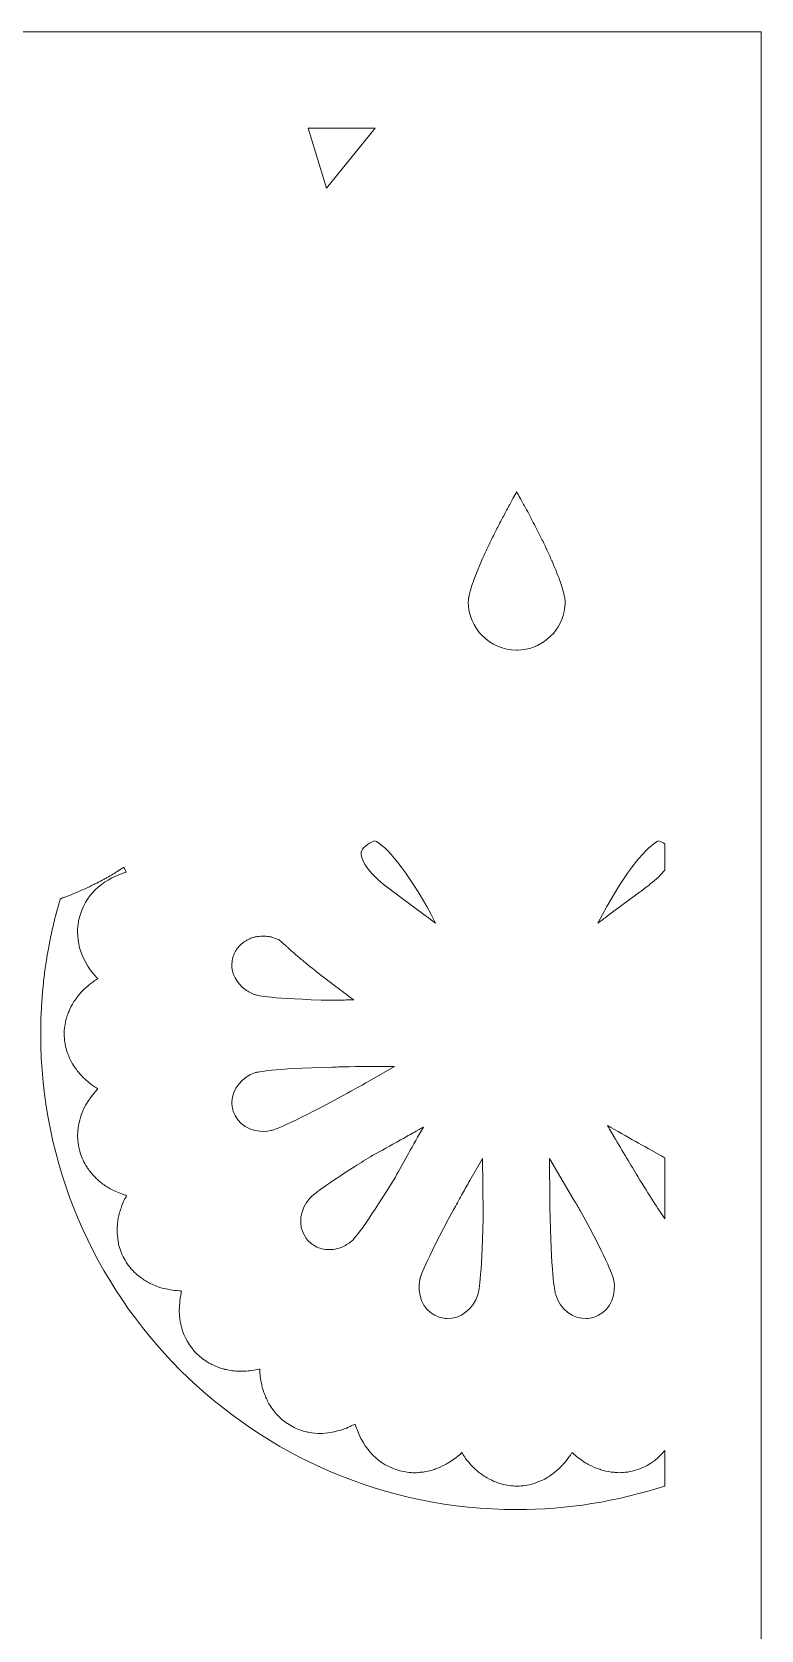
# Model space of a CAD drawing. Header units: millimetres. Extents: x 31 to 886, y -1164 to 562.
# Drawn here: x 818.2 to 886.3, y -752.2 to -602.9 of the extents above; entities that cross this region are included whole.
import ezdxf

# ---------------------------------------------------------------- set-up
doc = ezdxf.new("R2010")
doc.units = ezdxf.units.MM
doc.header["$MEASUREMENT"] = 0
doc.layers.add('Layer 1', color=7, linetype='Continuous')

msp = doc.modelspace()

# ---------------------------------------------------------------- linework, layer by layer
at = {"layer": 'Layer 1', "lineweight": 0}
for points in [[(501, -602.86), (501, -1164.08), (659.69, -1164.08), (886.3, -1164.08), (886.3, -1010.46), (886.3, -602.86), (501, -602.86)], [(850.25, -611.86), (845.71, -617.45), (843.99, -611.86), (850.25, -611.86)]]:
    msp.add_lwpolyline(points, dxfattribs=at)
for points, knots in [([(858.99, -655.76), (858.99, -655.76), (859, -655.74), (859, -655.74), (859.02, -655.6), (859.06, -655.42), (859.11, -655.22), (859.11, -655.22), (859.14, -655.11), (859.14, -655.11), (859.2, -654.88), (859.28, -654.64), (859.36, -654.4), (859.36, -654.4), (859.41, -654.26), (859.41, -654.26), (859.5, -653.98), (859.61, -653.7), (859.71, -653.43), (859.71, -653.43), (859.78, -653.28), (859.78, -653.28), (859.9, -652.96), (860.04, -652.64), (860.16, -652.35), (860.16, -652.35), (860.2, -652.26), (860.2, -652.26), (860.35, -651.91), (860.51, -651.56), (860.69, -651.19), (860.69, -651.19), (860.72, -651.13), (860.72, -651.13), (860.88, -650.78), (861.06, -650.42), (861.23, -650.07), (861.23, -650.07), (861.3, -649.92), (861.3, -649.92), (861.48, -649.57), (861.66, -649.22), (861.84, -648.87), (861.84, -648.87), (861.92, -648.71), (861.92, -648.71), (862.1, -648.36), (862.29, -648.01), (862.47, -647.67), (862.47, -647.67), (862.54, -647.54), (862.54, -647.54), (862.74, -647.18), (862.93, -646.83), (863.1, -646.51), (863.1, -646.51), (863.13, -646.45), (863.13, -646.45), (863.25, -646.25), (863.37, -646.04), (863.48, -645.83), (863.59, -646.02), (863.69, -646.21), (863.8, -646.4), (863.8, -646.4), (863.86, -646.51), (863.86, -646.51), (864.04, -646.84), (864.22, -647.17), (864.4, -647.5), (864.4, -647.5), (864.51, -647.69), (864.51, -647.69), (864.68, -648.02), (864.86, -648.35), (865.03, -648.69), (865.03, -648.69), (865.14, -648.89), (865.14, -648.89), (865.31, -649.23), (865.49, -649.57), (865.65, -649.9), (865.65, -649.9), (865.74, -650.08), (865.74, -650.08), (865.92, -650.43), (866.09, -650.78), (866.24, -651.12), (866.24, -651.12), (866.29, -651.22), (866.29, -651.22), (866.29, -651.22), (866.3, -651.23), (866.3, -651.23), (866.46, -651.57), (866.61, -651.91), (866.77, -652.28), (866.77, -652.28), (866.79, -652.31), (866.79, -652.31), (866.93, -652.64), (867.06, -652.96), (867.19, -653.29), (867.19, -653.29), (867.24, -653.41), (867.24, -653.41), (867.36, -653.7), (867.46, -653.98), (867.56, -654.27), (867.56, -654.27), (867.6, -654.39), (867.6, -654.39), (867.69, -654.64), (867.76, -654.88), (867.82, -655.09), (867.82, -655.09), (867.85, -655.21), (867.85, -655.21), (867.91, -655.43), (867.95, -655.61), (867.97, -655.73), (867.97, -655.73), (867.98, -655.81), (867.98, -655.81), (868.01, -656), (868.01, -656.08), (868.01, -656.09), (868.01, -656.39), (867.98, -656.69), (867.92, -656.99), (867.49, -659.07), (865.65, -660.59), (863.55, -660.61), (863.51, -660.61), (863.48, -660.61), (863.45, -660.61), (860.97, -660.59), (858.96, -658.57), (858.96, -656.09), (858.96, -656.07), (858.96, -656), (858.99, -655.76)], [0, 0, 0, 0, 1, 1, 1, 2, 2, 2, 3, 3, 3, 4, 4, 4, 5, 5, 5, 6, 6, 6, 7, 7, 7, 8, 8, 8, 9, 9, 9, 10, 10, 10, 11, 11, 11, 12, 12, 12, 13, 13, 13, 14, 14, 14, 15, 15, 15, 16, 16, 16, 17, 17, 17, 18, 18, 18, 19, 19, 19, 20, 20, 20, 21, 21, 21, 22, 22, 22, 23, 23, 23, 24, 24, 24, 25, 25, 25, 26, 26, 26, 27, 27, 27, 28, 28, 28, 29, 29, 29, 30, 30, 30, 31, 31, 31, 32, 32, 32, 33, 33, 33, 34, 34, 34, 35, 35, 35, 36, 36, 36, 37, 37, 37, 38, 38, 38, 39, 39, 39, 40, 40, 40, 41, 41, 41, 42, 42, 42, 43, 43, 43, 44, 44, 44, 45, 45, 45, 46, 46, 46, 47, 47, 47, 47]), ([(855.9, -686.11), (855.56, -685.86), (855.24, -685.63), (854.94, -685.41), (854.94, -685.41), (852.39, -683.52), (852.39, -683.52), (852.39, -683.52), (851.02, -682.48), (851.02, -682.48), (849.34, -681.13), (848.86, -680.03), (848.96, -679.49), (849.03, -679.1), (849.51, -678.7), (850.24, -678.43), (850.28, -678.45), (850.32, -678.47), (850.38, -678.5), (851.59, -679.2), (853.68, -681.81), (855.9, -686.11)], [0, 0, 0, 0, 1, 1, 1, 2, 2, 2, 3, 3, 3, 4, 4, 4, 5, 5, 5, 6, 6, 6, 7, 7, 7, 7]), ([(876.59, -678.5), (876.64, -678.47), (876.69, -678.45), (876.72, -678.43), (876.72, -678.43), (876.73, -678.44), (876.73, -678.44), (876.95, -678.52), (877.13, -678.6), (877.3, -678.7), (877.3, -678.7), (877.3, -681.16), (877.3, -681.16), (876.96, -681.59), (876.51, -682.03), (875.96, -682.46), (875.8, -682.59), (875.63, -682.72), (875.46, -682.85), (875.46, -682.85), (875.07, -683.15), (875.07, -683.15), (874.91, -683.27), (874.74, -683.4), (874.58, -683.52), (874.58, -683.52), (871.97, -685.45), (871.97, -685.45), (871.67, -685.67), (871.37, -685.89), (871.07, -686.11), (873.28, -681.81), (875.38, -679.2), (876.59, -678.5)], [0, 0, 0, 0, 1, 1, 1, 2, 2, 2, 3, 3, 3, 4, 4, 4, 5, 5, 5, 6, 6, 6, 7, 7, 7, 8, 8, 8, 9, 9, 9, 10, 10, 10, 11, 11, 11, 11]), ([(819.06, -694.66), (819.06, -694.57), (819.07, -694.49), (819.07, -694.38), (819.08, -694.28), (819.09, -694.19), (819.09, -694.09), (819.09, -694.09), (819.1, -693.83), (819.1, -693.83), (819.12, -693.52), (819.14, -693.2), (819.16, -692.89), (819.17, -692.79), (819.18, -692.68), (819.2, -692.56), (819.2, -692.56), (819.25, -691.98), (819.25, -691.98), (819.28, -691.7), (819.31, -691.41), (819.34, -691.12), (819.36, -691.01), (819.37, -690.89), (819.39, -690.75), (819.39, -690.75), (819.48, -690.15), (819.48, -690.15), (819.51, -689.89), (819.55, -689.63), (819.59, -689.37), (819.61, -689.24), (819.63, -689.1), (819.66, -688.95), (819.66, -688.95), (819.77, -688.37), (819.77, -688.37), (819.77, -688.37), (819.77, -688.37), (819.77, -688.37), (819.77, -688.36), (819.77, -688.35), (819.77, -688.34), (819.78, -688.33), (819.78, -688.32), (819.78, -688.31), (819.82, -688.08), (819.86, -687.85), (819.91, -687.62), (819.93, -687.49), (819.96, -687.36), (820, -687.22), (820, -687.22), (820.13, -686.6), (820.13, -686.6), (820.19, -686.36), (820.24, -686.12), (820.3, -685.88), (820.33, -685.76), (820.36, -685.64), (820.4, -685.48), (820.4, -685.48), (820.56, -684.89), (820.56, -684.89), (820.62, -684.65), (820.69, -684.4), (820.76, -684.16), (820.79, -684.06), (820.82, -683.96), (820.85, -683.85), (820.92, -683.82), (820.99, -683.8), (821.06, -683.77), (821.06, -683.77), (821.12, -683.75), (821.12, -683.75), (821.12, -683.75), (821.13, -683.75), (821.13, -683.75), (821.79, -683.5), (822.44, -683.23), (823.07, -682.95), (823.07, -682.95), (823.16, -682.91), (823.16, -682.91), (823.43, -682.78), (823.71, -682.65), (823.99, -682.51), (824.06, -682.48), (824.13, -682.44), (824.17, -682.42), (824.17, -682.42), (824.27, -682.37), (824.27, -682.37), (824.49, -682.26), (824.71, -682.14), (824.92, -682.03), (825.02, -681.97), (825.11, -681.92), (825.19, -681.87), (825.19, -681.87), (825.36, -681.78), (825.36, -681.78), (825.54, -681.68), (825.71, -681.57), (825.89, -681.47), (825.99, -681.4), (826.09, -681.34), (826.18, -681.28), (826.18, -681.28), (826.27, -681.22), (826.27, -681.22), (826.44, -681.11), (826.61, -681), (826.78, -680.89), (826.84, -681.03), (826.91, -681.14), (826.95, -681.21), (826.95, -681.21), (827.02, -681.35), (827.02, -681.35), (826.95, -681.38), (826.87, -681.4), (826.8, -681.42), (824.64, -682.14), (823.16, -683.6), (822.65, -685.55), (822.14, -687.45), (822.68, -689.43), (824.17, -691.12), (824.23, -691.19), (824.29, -691.25), (824.35, -691.32), (824.35, -691.32), (824.24, -691.39), (824.24, -691.39), (824.11, -691.47), (823.95, -691.57), (823.79, -691.69), (823.56, -691.86), (823.37, -692.03), (823.26, -692.14), (823.26, -692.14), (823.23, -692.17), (823.23, -692.17), (823.22, -692.18), (823.21, -692.19), (823.2, -692.19), (823.09, -692.29), (822.94, -692.42), (822.79, -692.58), (822.58, -692.81), (822.43, -693.02), (822.34, -693.16), (822.34, -693.16), (822.3, -693.21), (822.3, -693.21), (822.17, -693.38), (822.06, -693.54), (821.98, -693.68), (821.78, -694.02), (821.67, -694.34), (821.62, -694.45), (821.62, -694.45), (821.61, -694.48), (821.61, -694.48), (821.53, -694.66), (821.46, -694.84), (821.42, -695.01), (821.28, -695.49), (821.21, -695.99), (821.22, -696.49), (821.22, -696.98), (821.29, -697.48), (821.43, -697.97), (821.48, -698.15), (821.55, -698.33), (821.64, -698.52), (821.7, -698.69), (821.81, -698.97), (822, -699.28), (822.11, -699.48), (822.23, -699.63), (822.32, -699.75), (822.32, -699.75), (822.36, -699.8), (822.36, -699.8), (822.45, -699.93), (822.6, -700.15), (822.82, -700.37), (822.97, -700.54), (823.13, -700.68), (823.21, -700.74), (823.21, -700.74), (823.3, -700.83), (823.3, -700.83), (823.45, -700.96), (823.61, -701.1), (823.82, -701.26), (823.94, -701.35), (824.09, -701.44), (824.23, -701.52), (824.23, -701.52), (824.36, -701.61), (824.36, -701.61), (824.31, -701.66), (824.25, -701.72), (824.2, -701.78), (822.68, -703.48), (822.14, -705.49), (822.67, -707.42), (822.79, -707.88), (822.98, -708.31), (823.24, -708.76), (823.31, -708.88), (823.4, -709), (823.45, -709.08), (823.45, -709.08), (823.48, -709.12), (823.48, -709.12), (823.67, -709.39), (823.89, -709.65), (824.14, -709.9), (824.24, -710), (824.33, -710.09), (824.43, -710.17), (824.69, -710.4), (824.98, -710.61), (825.27, -710.79), (825.33, -710.83), (825.4, -710.87), (825.5, -710.93), (825.85, -711.13), (826.23, -711.3), (826.65, -711.44), (826.76, -711.48), (826.87, -711.52), (826.98, -711.55), (826.98, -711.55), (827.03, -711.56), (827.03, -711.56), (827.04, -711.57), (827.04, -711.57), (827.05, -711.57), (827.05, -711.57), (826.99, -711.68), (826.99, -711.68), (826.91, -711.81), (826.82, -711.99), (826.73, -712.19), (826.63, -712.41), (826.57, -712.61), (826.53, -712.75), (826.53, -712.75), (826.48, -712.89), (826.48, -712.89), (826.42, -713.06), (826.36, -713.24), (826.31, -713.45), (826.25, -713.76), (826.22, -714.02), (826.21, -714.15), (826.21, -714.15), (826.21, -714.19), (826.21, -714.19), (826.21, -714.2), (826.21, -714.2), (826.21, -714.21), (826.18, -714.38), (826.16, -714.58), (826.16, -714.82), (826.16, -715.2), (826.21, -715.51), (826.23, -715.63), (826.23, -715.63), (826.24, -715.67), (826.24, -715.67), (826.26, -715.88), (826.29, -716.06), (826.33, -716.23), (826.46, -716.72), (826.65, -717.19), (826.9, -717.62), (827.16, -718.08), (827.5, -718.49), (827.91, -718.87), (828.07, -719.02), (828.23, -719.14), (828.33, -719.2), (828.33, -719.2), (828.34, -719.21), (828.34, -719.21), (828.64, -719.43), (828.9, -719.6), (829.19, -719.75), (829.34, -719.83), (829.49, -719.9), (829.72, -719.99), (830.02, -720.11), (830.31, -720.2), (830.6, -720.27), (830.78, -720.31), (830.96, -720.35), (831.14, -720.38), (831.4, -720.42), (831.67, -720.45), (831.98, -720.47), (832.04, -720.48), (832.11, -720.48), (832.18, -720.49), (832.16, -720.56), (832.14, -720.63), (832.13, -720.71), (831.67, -722.94), (832.2, -724.95), (833.62, -726.37), (833.95, -726.69), (834.32, -726.97), (834.76, -727.22), (834.86, -727.28), (834.97, -727.33), (835.11, -727.4), (835.43, -727.55), (835.76, -727.68), (836.05, -727.75), (836.05, -727.75), (836.13, -727.78), (836.13, -727.78), (836.23, -727.81), (836.34, -727.83), (836.46, -727.86), (836.9, -727.95), (837.33, -727.99), (837.76, -727.99), (837.8, -727.99), (837.83, -727.99), (837.85, -727.99), (838.33, -727.98), (838.81, -727.93), (839.29, -727.83), (839.35, -727.81), (839.42, -727.8), (839.49, -727.78), (839.49, -727.78), (839.49, -727.93), (839.49, -727.93), (839.49, -728.07), (839.5, -728.26), (839.52, -728.45), (839.56, -728.74), (839.61, -728.98), (839.64, -729.12), (839.64, -729.12), (839.67, -729.22), (839.67, -729.22), (839.69, -729.37), (839.73, -729.56), (839.79, -729.75), (839.89, -730.07), (840.01, -730.32), (840.06, -730.43), (840.06, -730.43), (840.1, -730.52), (840.1, -730.52), (840.18, -730.71), (840.25, -730.87), (840.34, -731.02), (840.53, -731.34), (840.74, -731.6), (840.83, -731.71), (840.83, -731.71), (840.84, -731.73), (840.84, -731.73), (840.96, -731.89), (841.08, -732.03), (841.2, -732.16), (841.55, -732.52), (841.95, -732.83), (842.38, -733.07), (842.8, -733.32), (843.26, -733.5), (843.74, -733.62), (843.87, -733.66), (844.01, -733.68), (844.14, -733.7), (844.4, -733.75), (844.8, -733.83), (845.31, -733.79), (845.66, -733.78), (846.01, -733.74), (846.39, -733.66), (846.5, -733.64), (846.6, -733.61), (846.74, -733.57), (847.02, -733.5), (847.29, -733.41), (847.56, -733.3), (847.56, -733.3), (847.56, -733.3), (847.56, -733.3), (847.57, -733.3), (847.58, -733.29), (847.6, -733.29), (847.71, -733.25), (847.81, -733.2), (847.92, -733.16), (848.07, -733.08), (848.23, -733), (848.39, -732.92), (848.41, -732.99), (848.43, -733.07), (848.46, -733.14), (849.17, -735.3), (850.63, -736.77), (852.57, -737.28), (853.02, -737.41), (853.49, -737.47), (853.97, -737.47), (854.09, -737.47), (854.19, -737.46), (854.27, -737.45), (854.34, -737.45), (854.41, -737.44), (854.5, -737.43), (854.83, -737.4), (855.14, -737.34), (855.46, -737.26), (855.61, -737.21), (855.76, -737.17), (855.91, -737.11), (856.2, -737.01), (856.49, -736.88), (856.76, -736.73), (856.76, -736.73), (856.83, -736.7), (856.83, -736.7), (856.93, -736.64), (857.04, -736.58), (857.14, -736.52), (857.54, -736.27), (857.89, -736.01), (858.22, -735.72), (858.26, -735.68), (858.31, -735.63), (858.36, -735.59), (858.36, -735.59), (858.41, -735.67), (858.41, -735.67), (858.5, -735.82), (858.6, -735.98), (858.71, -736.14), (858.87, -736.35), (859.02, -736.51), (859.1, -736.6), (859.1, -736.6), (859.21, -736.72), (859.21, -736.72), (859.32, -736.85), (859.45, -736.99), (859.6, -737.13), (859.81, -737.33), (860, -737.47), (860.12, -737.55), (860.12, -737.55), (860.23, -737.63), (860.23, -737.63), (860.34, -737.71), (860.51, -737.84), (860.71, -737.95), (861.03, -738.14), (861.33, -738.25), (861.43, -738.29), (861.43, -738.29), (861.49, -738.31), (861.49, -738.31), (861.61, -738.37), (861.8, -738.45), (862.03, -738.52), (862.51, -738.65), (863.01, -738.72), (863.52, -738.72), (864.02, -738.72), (864.51, -738.65), (865, -738.51), (865.18, -738.46), (865.35, -738.39), (865.53, -738.3), (865.53, -738.3), (865.55, -738.3), (865.55, -738.3), (865.72, -738.23), (866, -738.12), (866.33, -737.93), (866.48, -737.84), (866.62, -737.74), (866.79, -737.61), (866.79, -737.61), (866.84, -737.57), (866.84, -737.57), (866.97, -737.48), (867.18, -737.33), (867.41, -737.12), (867.56, -736.97), (867.69, -736.83), (867.78, -736.72), (867.78, -736.72), (867.86, -736.63), (867.86, -736.63), (867.97, -736.51), (868.13, -736.34), (868.29, -736.12), (868.38, -735.99), (868.47, -735.85), (868.56, -735.71), (868.56, -735.71), (868.64, -735.58), (868.64, -735.58), (868.69, -735.63), (868.75, -735.68), (868.81, -735.73), (869.14, -736.02), (869.49, -736.28), (869.88, -736.53), (869.99, -736.59), (870.1, -736.65), (870.2, -736.7), (870.2, -736.7), (870.24, -736.72), (870.24, -736.72), (870.53, -736.88), (870.83, -737.01), (871.12, -737.11), (871.27, -737.16), (871.42, -737.21), (871.56, -737.25), (871.88, -737.34), (872.22, -737.4), (872.57, -737.43), (872.65, -737.44), (872.73, -737.44), (872.81, -737.45), (872.81, -737.45), (872.91, -737.46), (872.91, -737.46), (873.39, -737.48), (873.9, -737.42), (874.46, -737.27), (875.58, -736.97), (876.55, -736.31), (877.3, -735.4), (877.3, -735.4), (877.3, -738.71), (877.3, -738.71), (872.85, -740.17), (868.2, -740.91), (863.48, -740.91), (838.97, -740.91), (819.02, -720.97), (819.02, -696.45), (819.02, -695.86), (819.03, -695.26), (819.06, -694.66)], [0, 0, 0, 0, 1, 1, 1, 2, 2, 2, 3, 3, 3, 4, 4, 4, 5, 5, 5, 6, 6, 6, 7, 7, 7, 8, 8, 8, 9, 9, 9, 10, 10, 10, 11, 11, 11, 12, 12, 12, 13, 13, 13, 14, 14, 14, 15, 15, 15, 16, 16, 16, 17, 17, 17, 18, 18, 18, 19, 19, 19, 20, 20, 20, 21, 21, 21, 22, 22, 22, 23, 23, 23, 24, 24, 24, 25, 25, 25, 26, 26, 26, 27, 27, 27, 28, 28, 28, 29, 29, 29, 30, 30, 30, 31, 31, 31, 32, 32, 32, 33, 33, 33, 34, 34, 34, 35, 35, 35, 36, 36, 36, 37, 37, 37, 38, 38, 38, 39, 39, 39, 40, 40, 40, 41, 41, 41, 42, 42, 42, 43, 43, 43, 44, 44, 44, 45, 45, 45, 46, 46, 46, 47, 47, 47, 48, 48, 48, 49, 49, 49, 50, 50, 50, 51, 51, 51, 52, 52, 52, 53, 53, 53, 54, 54, 54, 55, 55, 55, 56, 56, 56, 57, 57, 57, 58, 58, 58, 59, 59, 59, 60, 60, 60, 61, 61, 61, 62, 62, 62, 63, 63, 63, 64, 64, 64, 65, 65, 65, 66, 66, 66, 67, 67, 67, 68, 68, 68, 69, 69, 69, 70, 70, 70, 71, 71, 71, 72, 72, 72, 73, 73, 73, 74, 74, 74, 75, 75, 75, 76, 76, 76, 77, 77, 77, 78, 78, 78, 79, 79, 79, 80, 80, 80, 81, 81, 81, 82, 82, 82, 83, 83, 83, 84, 84, 84, 85, 85, 85, 86, 86, 86, 87, 87, 87, 88, 88, 88, 89, 89, 89, 90, 90, 90, 91, 91, 91, 92, 92, 92, 93, 93, 93, 94, 94, 94, 95, 95, 95, 96, 96, 96, 97, 97, 97, 98, 98, 98, 99, 99, 99, 100, 100, 100, 101, 101, 101, 102, 102, 102, 103, 103, 103, 104, 104, 104, 105, 105, 105, 106, 106, 106, 107, 107, 107, 108, 108, 108, 109, 109, 109, 110, 110, 110, 111, 111, 111, 112, 112, 112, 113, 113, 113, 114, 114, 114, 115, 115, 115, 116, 116, 116, 117, 117, 117, 118, 118, 118, 119, 119, 119, 120, 120, 120, 121, 121, 121, 122, 122, 122, 123, 123, 123, 124, 124, 124, 125, 125, 125, 126, 126, 126, 127, 127, 127, 128, 128, 128, 129, 129, 129, 130, 130, 130, 131, 131, 131, 132, 132, 132, 133, 133, 133, 134, 134, 134, 135, 135, 135, 136, 136, 136, 137, 137, 137, 138, 138, 138, 139, 139, 139, 140, 140, 140, 141, 141, 141, 142, 142, 142, 143, 143, 143, 144, 144, 144, 145, 145, 145, 146, 146, 146, 147, 147, 147, 148, 148, 148, 149, 149, 149, 150, 150, 150, 151, 151, 151, 152, 152, 152, 153, 153, 153, 154, 154, 154, 155, 155, 155, 156, 156, 156, 157, 157, 157, 158, 158, 158, 159, 159, 159, 160, 160, 160, 161, 161, 161, 162, 162, 162, 163, 163, 163, 164, 164, 164, 165, 165, 165, 166, 166, 166, 167, 167, 167, 168, 168, 168, 169, 169, 169, 170, 170, 170, 171, 171, 171, 172, 172, 172, 173, 173, 173, 174, 174, 174, 175, 175, 175, 176, 176, 176, 177, 177, 177, 178, 178, 178, 179, 179, 179, 180, 180, 180, 181, 181, 181, 182, 182, 182, 183, 183, 183, 184, 184, 184, 185, 185, 185, 186, 186, 186, 187, 187, 187, 187]), ([(836.97, -689.34), (837.02, -689.16), (837.09, -688.98), (837.18, -688.8), (837.23, -688.71), (837.29, -688.61), (837.37, -688.5), (837.37, -688.5), (837.49, -688.36), (837.49, -688.36), (837.56, -688.28), (837.62, -688.21), (837.68, -688.16), (837.71, -688.13), (837.74, -688.1), (837.79, -688.06), (837.86, -688), (837.94, -687.94), (838.03, -687.87), (838.07, -687.85), (838.11, -687.82), (838.14, -687.8), (838.21, -687.75), (838.3, -687.71), (838.45, -687.63), (838.45, -687.63), (838.56, -687.58), (838.56, -687.58), (838.7, -687.52), (838.83, -687.47), (838.9, -687.45), (838.9, -687.45), (838.97, -687.44), (838.97, -687.44), (839.09, -687.4), (839.24, -687.38), (839.4, -687.36), (839.4, -687.36), (839.58, -687.35), (839.58, -687.35), (839.69, -687.34), (839.79, -687.34), (839.87, -687.34), (839.87, -687.34), (839.92, -687.34), (839.92, -687.34), (839.96, -687.34), (840.01, -687.34), (840.06, -687.34), (840.26, -687.36), (840.41, -687.38), (840.54, -687.4), (840.54, -687.4), (840.64, -687.43), (840.85, -687.51), (840.85, -687.51), (840.97, -687.55), (840.97, -687.55), (841.06, -687.58), (841.16, -687.62), (841.27, -687.67), (841.27, -687.67), (841.3, -687.68), (841.3, -687.68), (841.43, -687.8), (841.57, -687.92), (841.7, -688.04), (841.7, -688.04), (841.74, -688.08), (841.74, -688.08), (841.74, -688.08), (841.74, -688.08), (841.74, -688.08), (841.74, -688.08), (842, -688.31), (842, -688.31), (842.07, -688.37), (842.13, -688.43), (842.22, -688.51), (842.22, -688.51), (842.25, -688.54), (842.25, -688.54), (842.42, -688.7), (842.6, -688.87), (842.79, -689.03), (843.03, -689.24), (843.29, -689.44), (843.56, -689.67), (843.56, -689.67), (844.2, -690.19), (844.2, -690.19), (844.4, -690.35), (844.59, -690.51), (844.79, -690.67), (845.36, -691.12), (845.95, -691.56), (846.45, -691.94), (846.45, -691.94), (846.59, -692.05), (846.59, -692.05), (846.67, -692.11), (846.75, -692.17), (846.81, -692.21), (847.3, -692.58), (847.78, -692.94), (848.27, -693.29), (848.09, -693.29), (847.92, -693.3), (847.74, -693.3), (847.74, -693.3), (847.56, -693.3), (847.56, -693.3), (847.34, -693.31), (847.12, -693.31), (846.91, -693.32), (846.91, -693.32), (846.22, -693.33), (846.22, -693.33), (840.52, -693.19), (839.28, -692.88), (839.09, -692.82), (838.75, -692.7), (838.42, -692.54), (838.13, -692.33), (837.31, -691.74), (836.84, -690.83), (836.88, -689.92), (836.89, -689.72), (836.92, -689.53), (836.97, -689.34)], [0, 0, 0, 0, 1, 1, 1, 2, 2, 2, 3, 3, 3, 4, 4, 4, 5, 5, 5, 6, 6, 6, 7, 7, 7, 8, 8, 8, 9, 9, 9, 10, 10, 10, 11, 11, 11, 12, 12, 12, 13, 13, 13, 14, 14, 14, 15, 15, 15, 16, 16, 16, 17, 17, 17, 18, 18, 18, 19, 19, 19, 20, 20, 20, 21, 21, 21, 22, 22, 22, 23, 23, 23, 24, 24, 24, 25, 25, 25, 26, 26, 26, 27, 27, 27, 28, 28, 28, 29, 29, 29, 30, 30, 30, 31, 31, 31, 32, 32, 32, 33, 33, 33, 34, 34, 34, 35, 35, 35, 36, 36, 36, 37, 37, 37, 38, 38, 38, 39, 39, 39, 40, 40, 40, 41, 41, 41, 42, 42, 42, 43, 43, 43, 43]), ([(839.09, -700.09), (839.28, -700.03), (840.52, -699.71), (846.27, -699.57), (846.78, -699.56), (847.31, -699.55), (847.83, -699.54), (847.83, -699.54), (848.43, -699.53), (848.43, -699.53), (848.77, -699.52), (849.11, -699.52), (849.45, -699.52), (849.45, -699.52), (849.92, -699.51), (849.92, -699.51), (850.31, -699.51), (850.7, -699.5), (851.09, -699.5), (851.09, -699.5), (852.07, -699.5), (852.07, -699.5), (852.07, -699.5), (849.74, -700.85), (849.74, -700.85), (848.79, -701.38), (847.87, -701.89), (847.02, -702.36), (841.97, -705.1), (840.74, -705.46), (840.55, -705.5), (839.15, -705.8), (837.76, -705.22), (837.18, -704.1), (837.09, -703.92), (837.02, -703.74), (836.97, -703.55), (836.92, -703.38), (836.89, -703.19), (836.88, -703.07), (836.88, -703.07), (836.88, -702.82), (836.88, -702.82), (836.9, -701.62), (837.81, -700.5), (839.09, -700.09)], [0, 0, 0, 0, 1, 1, 1, 2, 2, 2, 3, 3, 3, 4, 4, 4, 5, 5, 5, 6, 6, 6, 7, 7, 7, 8, 8, 8, 9, 9, 9, 10, 10, 10, 11, 11, 11, 12, 12, 12, 13, 13, 13, 14, 14, 14, 15, 15, 15, 15]), ([(844.18, -711.8), (844.21, -711.76), (844.25, -711.72), (844.3, -711.67), (844.66, -711.36), (845.66, -710.57), (848.36, -708.86), (848.89, -708.52), (849.46, -708.17), (850.05, -707.81), (850.81, -707.39), (851.66, -706.93), (852.63, -706.38), (852.63, -706.38), (852.9, -706.23), (852.9, -706.23), (853.3, -706), (853.7, -705.78), (854.09, -705.55), (854.09, -705.55), (854.37, -705.39), (854.37, -705.39), (854.51, -705.32), (854.64, -705.24), (854.77, -705.17), (853.78, -706.89), (852.91, -708.45), (852.15, -709.84), (849.73, -713.8), (848.67, -715.17), (848.26, -715.63), (848.21, -715.68), (848.17, -715.73), (848.14, -715.76), (847.87, -716), (847.57, -716.2), (847.24, -716.35), (846.78, -716.55), (846.27, -716.65), (845.8, -716.62), (845.34, -716.6), (844.9, -716.46), (844.52, -716.22), (844.36, -716.12), (844.21, -716), (844.07, -715.86), (843.94, -715.73), (843.82, -715.58), (843.71, -715.41), (843.71, -715.41), (843.71, -715.41), (843.71, -715.41), (843.03, -714.34), (843.22, -712.85), (844.18, -711.8)], [0, 0, 0, 0, 1, 1, 1, 2, 2, 2, 3, 3, 3, 4, 4, 4, 5, 5, 5, 6, 6, 6, 7, 7, 7, 8, 8, 8, 9, 9, 9, 10, 10, 10, 11, 11, 11, 12, 12, 12, 13, 13, 13, 14, 14, 14, 15, 15, 15, 16, 16, 16, 17, 17, 17, 18, 18, 18, 18]), ([(877.3, -708.04), (877.3, -708.04), (877.3, -713.74), (877.3, -713.74), (876.7, -712.85), (875.89, -711.59), (874.79, -709.8), (874.13, -708.72), (873.4, -707.49), (872.55, -706.05), (872.55, -706.05), (872.33, -705.68), (872.33, -705.68), (872.21, -705.46), (872.08, -705.25), (871.95, -705.03), (873.76, -706.06), (875.41, -706.99), (876.88, -707.79), (876.88, -707.79), (876.89, -707.79), (876.89, -707.79), (877.03, -707.88), (877.17, -707.96), (877.3, -708.04)], [0, 0, 0, 0, 1, 1, 1, 2, 2, 2, 3, 3, 3, 4, 4, 4, 5, 5, 5, 6, 6, 6, 7, 7, 7, 8, 8, 8, 8]), ([(858.33, -711.54), (858.33, -711.54), (858.43, -711.37), (858.43, -711.37), (858.65, -710.97), (858.88, -710.56), (859.1, -710.17), (859.1, -710.17), (860.29, -708.11), (860.29, -708.11), (860.3, -709.44), (860.31, -710.71), (860.33, -711.9), (860.34, -712.54), (860.35, -713.17), (860.36, -713.72), (860.22, -719.42), (859.91, -720.65), (859.85, -720.84), (859.41, -722.2), (858.22, -723.12), (856.96, -723.05), (856.76, -723.05), (856.56, -723.02), (856.38, -722.97), (856.2, -722.92), (856.01, -722.85), (855.83, -722.75), (854.71, -722.17), (854.14, -720.79), (854.44, -719.39), (854.48, -719.2), (854.83, -717.97), (857.58, -712.92), (857.82, -712.47), (858.08, -712.01), (858.33, -711.54)], [0, 0, 0, 0, 1, 1, 1, 2, 2, 2, 3, 3, 3, 4, 4, 4, 5, 5, 5, 6, 6, 6, 7, 7, 7, 8, 8, 8, 9, 9, 9, 10, 10, 10, 11, 11, 11, 12, 12, 12, 12]), ([(868.89, -712.09), (869.07, -712.4), (869.25, -712.7), (869.42, -712.97), (872.14, -717.97), (872.49, -719.2), (872.53, -719.39), (872.83, -720.79), (872.26, -722.17), (871.13, -722.75), (870.95, -722.85), (870.77, -722.92), (870.59, -722.97), (870.41, -723.02), (870.21, -723.05), (870.01, -723.05), (870, -723.05), (870, -723.06), (869.99, -723.06), (868.75, -723.12), (867.56, -722.21), (867.12, -720.84), (867.06, -720.65), (866.75, -719.41), (866.6, -713.67), (866.59, -713.17), (866.58, -712.66), (866.57, -712.15), (866.57, -712.15), (866.54, -708.1), (866.54, -708.1), (866.54, -708.1), (868.8, -711.95), (868.8, -711.95), (868.8, -711.95), (868.89, -712.09), (868.89, -712.09)], [0, 0, 0, 0, 1, 1, 1, 2, 2, 2, 3, 3, 3, 4, 4, 4, 5, 5, 5, 6, 6, 6, 7, 7, 7, 8, 8, 8, 9, 9, 9, 10, 10, 10, 11, 11, 11, 12, 12, 12, 12])]:
    msp.add_open_spline(points, degree=3, knots=knots, dxfattribs=at)

doc.saveas('drawing.dxf')
